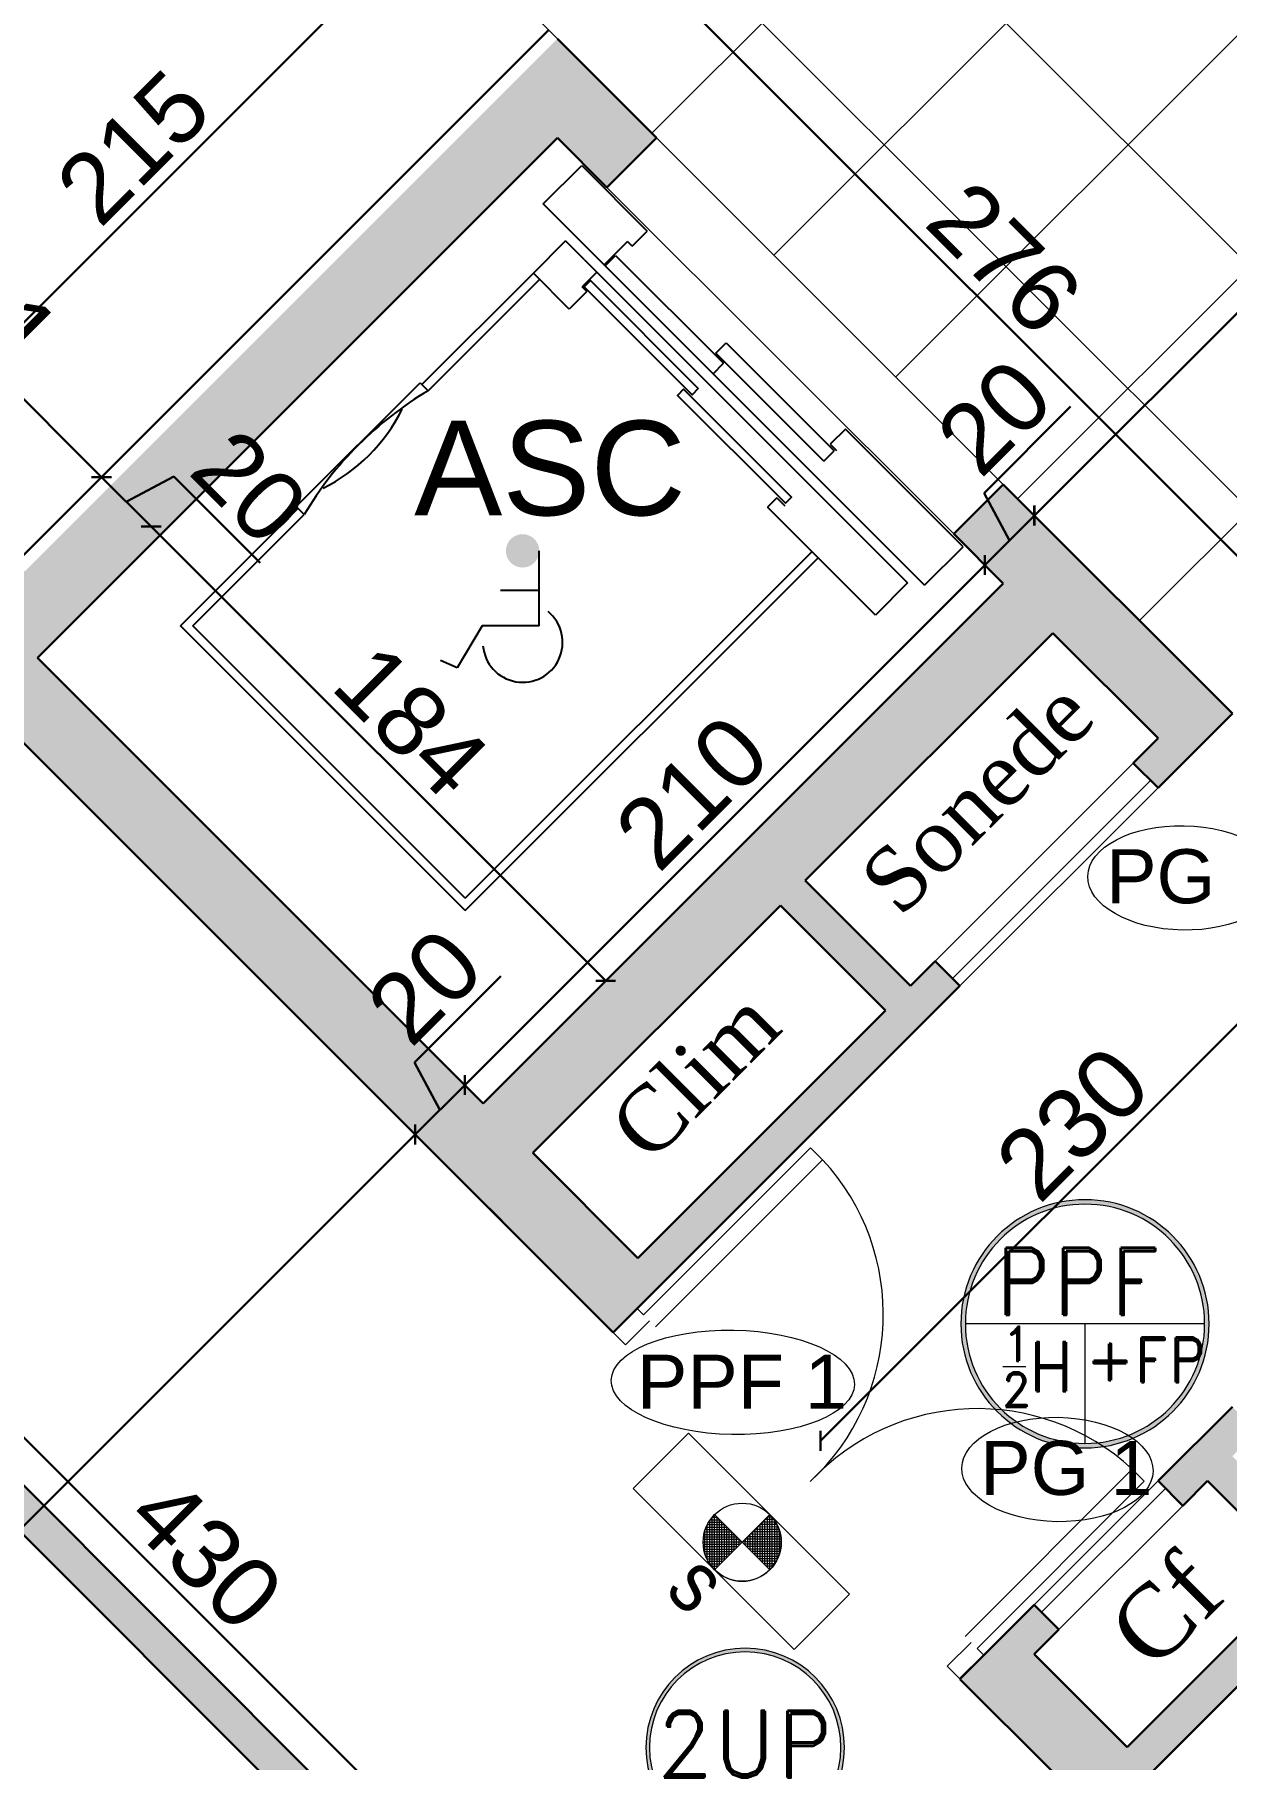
# Model space of a CAD drawing. Header units: millimetres. Extents: x 2804 to 3317, y 6834 to 7064.
# Drawn here: x 2894.706 to 2898.109, y 6931.982 to 6936.909 of the extents above; entities that cross this region are included whole.
import ezdxf

# ---------------------------------------------------------------- set-up
doc = ezdxf.new("R2010")
doc.units = ezdxf.units.MM
doc.header["$PDMODE"] = 1
for name, color, linetype in [('ASCENSEUR', 7, 'Continuous'), ('zin hatch mur', 8, 'Continuous'), ('zin texte', 33, 'Continuous')]:
    doc.layers.add(name, color=color, linetype=linetype)
for name, color, linetype, lineweight in [('cotation', 3, 'Continuous', 30), ('Hachures', 8, 'Continuous', 20), ('menuise', 50, 'Continuous', 18), ('SECURITE', 2, 'Continuous', 0), ('zin fin', 6, 'Continuous', 9), ('zin menuiserie', 150, 'Continuous', 5), ('Zin mur', 30, 'Continuous', 30)]:
    doc.layers.add(name, color=color, linetype=linetype, lineweight=lineweight)
doc.styles.add('ARIAL', font='arial.ttf')
doc.styles.add('PA3', font='arial.ttf', dxfattribs={"height": 3})
doc.styles.add('PsikTxtStyle', font='arial.ttf')
doc.styles.add('ROMAND', font='ROMAND.shx')
doc.styles.get("Standard").update_dxf_attribs({"font": 'arial.ttf'})
doc.dimstyles.new('cotation 100', dxfattribs={"dimtxt": 0.2, "dimasz": 0.04, "dimexe": 0, "dimexo": 0, "dimgap": 0.03, "dimtad": 1, "dimdec": 0, "dimlfac": 100, "dimdsep": 46, "dimtxsty": 'ARIAL', "dimblk": 'OBLIQUE', "dimcen": 0.09, "dimse1": 1, "dimse2": 1, "dimclrd": 256, "dimclre": 256, "dimclrt": 256, "dimadec": 3, "dimazin": 2, "dimtfac": 1, "dimtdec": 0, "dimtofl": 0, "dimtmove": 1, "dimatfit": 3, "dimfxl": 0, "dimtolj": 1, "dimtzin": 0, "dimlwd": -1, "dimlwe": -1, "dimarcsym": 0})

# ---------------------------------------------------------------- blocks, each defined once
blk = doc.blocks.new('P140')
for p, q in [((-1375.9, 96.6), (-1375.9, 772.4)), ((-1375.9, 772.4), (-1327.6, 772.4)), ((-1327.6, 96.6), (-1327.6, 772.4)), ((-75.9, 96.6), (-75.9, 772.4)), ((-75.9, 772.4), (-27.6, 772.4)), ((-27.6, 96.6), (-27.6, 772.4)), ((-1375.9, 96.6), (-1401.7, 96.6)), ((-1401.7, 96.6), (-1401.7, 0)), ((-1351.7, 0), (-1351.7, 96.6)), ((-1351.7, 96.6), (-1351.7, 0)), ((-51.7, 96.6), (-51.7, 0)), ((-27.6, 96.6), (-1.7, 96.6)), ((-1.7, 96.6), (-1.7, 0)), ((-1351.7, 0), (-1401.7, 0)), ((-1400, 0), (-1351.7, 0)), ((-51.7, 0), (-1.7, 0))]:
    blk.add_line(p, q)
for centre, start, end in [((-1352.6, 121.6), 357.8003, 87.8003), ((-50.9, 121.6), 92.1997, 182.1997)]:
    blk.add_arc(centre, 651.3, start, end)
blk = doc.blocks.new('_Oblique')
at = {"color": 0, "linetype": 'ByBlock', "lineweight": -2}
blk.add_line((-0.5, -0.5), (0.5, 0.5), dxfattribs=at)
blk = doc.blocks.new('*D283')
at = {"layer": 'cotation', "transparency": 16777216}
blk.add_line((2895.7925, 6933.7674), (2892.3653, 6930.3402), dxfattribs=at)
at = {"layer": 'Defpoints', "color": 0, "transparency": 16777216}
for p in [(2895.8782, 6933.6817), (2892.3653, 6930.3402), (2892.6653, 6930.0401)]:
    blk.add_point(p, dxfattribs=at)
at = {"layer": 'cotation', "transparency": 16777216, "xscale": 0.04, "yscale": 0.04, "zscale": 0.04}
for p, rotation in [((2895.7925, 6933.7674), 45.0000000036825), ((2892.3653, 6930.3402), 225.0000000036825)]:
    blk.add_blockref('_Oblique', p, dxfattribs=dict(at, rotation=rotation))
at = {"layer": 'cotation', "transparency": 16777216, "insert": (2893.9854, 6932.1472), "char_height": 0.2, "attachment_point": 5, "rotation": 45, "style": 'ARIAL'}
blk.add_mtext('\\A1;485', dxfattribs=at)
blk = doc.blocks.new('*D258')
at = {"layer": 'cotation', "transparency": 16777216}
blk.add_line((2896.8799, 6939.3458), (2901.971, 6934.2547), dxfattribs=at)
at = {"layer": 'Defpoints', "color": 0, "transparency": 16777216}
for p in [(2896.4638, 6938.9297), (2901.971, 6934.2547), (2901.4842, 6933.7679)]:
    blk.add_point(p, dxfattribs=at)
at = {"layer": 'cotation', "transparency": 16777216, "xscale": 0.04, "yscale": 0.04, "zscale": 0.04}
for p, rotation in [((2896.8799, 6939.3458), 134.9999999997375), ((2901.971, 6934.2547), 314.9999999997375)]:
    blk.add_blockref('_Oblique', p, dxfattribs=dict(at, rotation=rotation))
at = {"layer": 'cotation', "transparency": 16777216, "insert": (2899.5189, 6936.8937), "char_height": 0.2, "attachment_point": 5, "rotation": 315, "style": 'ARIAL'}
blk.add_mtext('\\A1;720', dxfattribs=at)
blk = doc.blocks.new('*D269')
at = {"layer": 'cotation', "transparency": 16777216}
blk.add_line((2896.95, 6932.8927), (2898.5764, 6934.519), dxfattribs=at)
at = {"layer": 'Defpoints', "color": 0, "transparency": 16777216}
for p in [(2898.5764, 6934.519), (2899.1154, 6933.98), (2897.4891, 6932.3536)]:
    blk.add_point(p, dxfattribs=at)
at = {"layer": 'cotation', "transparency": 16777216, "xscale": 0.04, "yscale": 0.04, "zscale": 0.04}
for p, rotation in [((2898.5764, 6934.519), 44.99999999997698), ((2896.95, 6932.8927), 224.999999999977)]:
    blk.add_blockref('_Oblique', p, dxfattribs=dict(at, rotation=rotation))
at = {"layer": 'cotation', "transparency": 16777216, "insert": (2897.6697, 6933.7993), "char_height": 0.2, "attachment_point": 5, "rotation": 45, "style": 'ARIAL'}
blk.add_mtext('\\A1;230', dxfattribs=at)
blk = doc.blocks.new('*D273')
at = {"layer": 'cotation', "transparency": 16777216}
blk.add_line((2896.6214, 6930.9556), (2893.5808, 6933.9962), dxfattribs=at)
at = {"layer": 'Defpoints', "color": 0, "transparency": 16777216}
for p in [(2894.5723, 6934.9876), (2893.5808, 6933.9962), (2897.6128, 6931.9471)]:
    blk.add_point(p, dxfattribs=at)
at = {"layer": 'cotation', "transparency": 16777216, "xscale": 0.04, "yscale": 0.04, "zscale": 0.04}
for p, rotation in [((2893.5808, 6933.9962), 134.9999999999229), ((2896.6214, 6930.9556), 314.9999999999229)]:
    blk.add_blockref('_Oblique', p, dxfattribs=dict(at, rotation=rotation))
at = {"layer": 'cotation', "transparency": 16777216, "insert": (2895.1946, 6932.5693), "char_height": 0.2, "attachment_point": 5, "rotation": 315, "style": 'ARIAL'}
blk.add_mtext('\\A1;430', dxfattribs=at)
blk = doc.blocks.new('*D281')
at = {"layer": 'cotation', "transparency": 16777216}
blk.add_line((2899.6148, 6937.5898), (2897.5602, 6935.5352), dxfattribs=at)
at = {"layer": 'Defpoints', "color": 0, "transparency": 16777216}
for p in [(2899.2785, 6937.9261), (2897.5602, 6935.5352), (2897.7542, 6935.3412)]:
    blk.add_point(p, dxfattribs=at)
at = {"layer": 'cotation', "transparency": 16777216, "xscale": 0.04, "yscale": 0.04, "zscale": 0.04}
for p, rotation in [((2899.6148, 6937.5898), 45.0000000036825), ((2897.5602, 6935.5352), 225.0000000036825)]:
    blk.add_blockref('_Oblique', p, dxfattribs=dict(at, rotation=rotation))
at = {"layer": 'cotation', "transparency": 16777216, "insert": (2898.4941, 6936.6559), "char_height": 0.2, "attachment_point": 5, "rotation": 45, "style": 'ARIAL'}
blk.add_mtext('\\A1;291', dxfattribs=at)
blk = doc.blocks.new('*D284')
at = {"layer": 'cotation', "transparency": 16777216}
blk.add_line((2895.0386, 6935.5041), (2896.3364, 6934.2062), dxfattribs=at)
at = {"layer": 'Defpoints', "color": 0, "transparency": 16777216}
for p in [(2894.6886, 6935.1541), (2896.3364, 6934.2062), (2895.9865, 6933.8562)]:
    blk.add_point(p, dxfattribs=at)
at = {"layer": 'cotation', "transparency": 16777216, "xscale": 0.04, "yscale": 0.04, "zscale": 0.04}
for p, rotation in [((2895.0386, 6935.5041), 135.0000000000502), ((2896.3364, 6934.2062), 315.0000000000501)]:
    blk.add_blockref('_Oblique', p, dxfattribs=dict(at, rotation=rotation))
at = {"layer": 'cotation', "transparency": 16777216, "insert": (2895.7809, 6934.9485), "char_height": 0.2, "attachment_point": 5, "rotation": 315, "style": 'ARIAL'}
blk.add_mtext('\\A1;184', dxfattribs=at)
blk = doc.blocks.new('*D282')
at = {"layer": 'cotation', "transparency": 16777216}
blk.add_line((2897.4188, 6935.3938), (2895.9339, 6933.9088), dxfattribs=at)
at = {"layer": 'Defpoints', "color": 0, "transparency": 16777216}
for p in [(2897.4714, 6935.3412), (2895.9339, 6933.9088), (2895.9865, 6933.8562)]:
    blk.add_point(p, dxfattribs=at)
at = {"layer": 'cotation', "transparency": 16777216, "xscale": 0.04, "yscale": 0.04, "zscale": 0.04}
for p, rotation in [((2897.4188, 6935.3938), 45.0000000036825), ((2895.9339, 6933.9088), 225.0000000036825)]:
    blk.add_blockref('_Oblique', p, dxfattribs=dict(at, rotation=rotation))
at = {"layer": 'cotation', "transparency": 16777216, "insert": (2896.5829, 6934.7447), "char_height": 0.2, "attachment_point": 5, "rotation": 45, "style": 'ARIAL'}
blk.add_mtext('\\A1;210', dxfattribs=at)
blk = doc.blocks.new('*D296')
at = {"layer": 'cotation', "transparency": 16777216}
blk.add_line((2894.897, 6935.645), (2894.0385, 6936.5041), dxfattribs=at)
at = {"layer": 'Defpoints', "color": 0, "transparency": 16777216}
for p in [(2894.0385, 6936.5041), (2893.547, 6936.0129), (2894.4054, 6935.1538)]:
    blk.add_point(p, dxfattribs=at)
at = {"layer": 'cotation', "transparency": 16777216, "xscale": 0.04, "yscale": 0.04, "zscale": 0.04}
for p, rotation in [((2894.0385, 6936.5041), 134.9784019828165), ((2894.897, 6935.645), 314.9784019828166)]:
    blk.add_blockref('_Oblique', p, dxfattribs=dict(at, rotation=rotation))
at = {"layer": 'cotation', "transparency": 16777216, "insert": (2894.56, 6936.1667), "char_height": 0.2, "attachment_point": 5, "rotation": 314.9784, "style": 'ARIAL'}
blk.add_mtext('\\A1;121', dxfattribs=at)
blk = doc.blocks.new('*X298')
at = {"color": 0, "linetype": 'Continuous'}
for p, q in [((2123.93, 1390.31), (2124, 1390.38)), ((2133.9, 1380.42), (2123.94, 1390.38)), ((2123.98, 1389.47), (2124.89, 1390.38)), ((2132.98, 1380.46), (2123.98, 1389.46)), ((2124.08, 1388.69), (2125.77, 1390.38)), ((2131.95, 1380.61), (2124.13, 1388.42)), ((2124.23, 1387.96), (2126.66, 1390.38)), ((2124.43, 1387.27), (2127.54, 1390.38)), ((2124.67, 1386.63), (2128.43, 1390.38)), ((2133.9, 1381.3), (2124.82, 1390.38)), ((2124.94, 1386.01), (2129.31, 1390.38)), ((2125.25, 1385.44), (2130.19, 1390.38)), ((2125.58, 1384.89), (2131.08, 1390.38)), ((2133.9, 1382.19), (2125.71, 1390.38)), ((2125.95, 1384.37), (2131.96, 1390.38)), ((2126.34, 1383.88), (2132.85, 1390.38)), ((2133.9, 1383.07), (2126.59, 1390.38)), ((2126.77, 1383.42), (2133.73, 1390.39)), ((2127.22, 1382.99), (2133.9, 1389.67)), ((2133.9, 1383.95), (2127.47, 1390.38)), ((2127.7, 1382.58), (2133.9, 1388.79)), ((2128.2, 1382.2), (2133.9, 1387.9)), ((2133.9, 1384.84), (2128.36, 1390.38)), ((2133.9, 1385.72), (2129.24, 1390.38)), ((2133.9, 1386.61), (2130.12, 1390.38)), ((2133.9, 1387.49), (2131.01, 1390.38)), ((2133.9, 1388.37), (2131.89, 1390.38)), ((2133.9, 1389.26), (2132.77, 1390.38)), ((2133.9, 1390.14), (2133.66, 1390.39)), ((2130.74, 1380.93), (2124.45, 1387.22)), ((2129.19, 1381.6), (2125.12, 1385.66)), ((2128.74, 1381.86), (2133.9, 1387.02)), ((2129.3, 1381.54), (2133.9, 1386.14)), ((2129.9, 1381.25), (2133.9, 1385.25)), ((2130.53, 1381), (2133.9, 1384.37)), ((2131.2, 1380.79), (2133.9, 1383.48)), ((2131.91, 1380.61), (2133.9, 1382.6)), ((2132.67, 1380.49), (2133.9, 1381.72)), ((2133.49, 1380.42), (2133.9, 1380.83))]:
    blk.add_line(p, q, dxfattribs=at)
blk = doc.blocks.new('ss rdc')
at = {"layer": 'SECURITE', "true_color": 0x939598}
h = blk.add_hatch(color=252, dxfattribs=at)
edge = h.paths.add_edge_path()
edge.add_arc((2655.2613, 6729.2409), 0.3544, -180, 0, ccw=False)
edge.add_arc((2655.2613, 6729.2409), 0.3544, 0, 180, ccw=False)
edge = h.paths.add_edge_path(flags=16)
edge.add_arc((2655.2613, 6729.2409), 0.3416, -180, 0, ccw=False)
edge.add_arc((2655.2613, 6729.2409), 0.3416, 0, 180, ccw=False)
h = blk.add_hatch(color=252, dxfattribs=at)
edge = h.paths.add_edge_path()
edge.add_arc((2654.2912, 6728.0306), 0.2835, -180, 0, ccw=False)
edge.add_arc((2654.2912, 6728.0306), 0.2835, 0, 180, ccw=False)
edge = h.paths.add_edge_path(flags=16)
edge.add_arc((2654.2912, 6728.0306), 0.2733, -180, 0, ccw=False)
edge.add_arc((2654.2912, 6728.0306), 0.2733, 0, 180, ccw=False)
at = {"layer": 'SECURITE', "color": 252, "true_color": 0x939598}
for p, q in [((2655.603, 6729.2409, 0), (2654.9197, 6729.2409, 0)), ((2655.2613, 6729.2409, 0), (2655.2613, 6728.8993, 0)), ((2655.027, 6729.1185, 0), (2655.0921, 6729.1185, 0)), ((2653.9713, 6728.7704, 1.3959), (2654.1295, 6728.9286, 1.3959)), ((2653.9713, 6728.7704, 1.3959), (2654.1295, 6728.9286, 1.3959)), ((2654.1295, 6728.9286, 1.3959), (2654.5894, 6728.4687, 1.3959)), ((2654.1295, 6728.9286, 1.3959), (2654.5894, 6728.4687, 1.3959)), ((2654.4311, 6728.3105, 1.3959), (2653.9713, 6728.7704, 1.3959)), ((2654.4311, 6728.3105, 1.3959), (2653.9713, 6728.7704, 1.3959)), ((2654.2038, 6728.696, 1.3959), (2654.36, 6728.54, 1.3959)), ((2654.3615, 6728.696, 1.3959), (2654.2038, 6728.5383, 1.3959)), ((2654.3615, 6728.696, 1.3959), (2654.2038, 6728.5383, 1.3959)), ((2654.3615, 6728.696, 1.3959), (2654.2038, 6728.5383, 1.3959)), ((2654.3615, 6728.696, 1.3959), (2654.2038, 6728.5383, 1.3959)), ((2654.2038, 6728.696, 1.3959), (2654.36, 6728.54, 1.3959)), ((2654.3615, 6728.696, 1.3959), (2654.2038, 6728.5383, 1.3959)), ((2654.3615, 6728.696, 1.3959), (2654.2038, 6728.5383, 1.3959)), ((2654.3615, 6728.696, 1.3959), (2654.2038, 6728.5383, 1.3959)), ((2654.3615, 6728.696, 1.3959), (2654.2038, 6728.5383, 1.3959)), ((2654.5894, 6728.4687, 1.3959), (2654.4311, 6728.3105, 1.3959)), ((2654.5894, 6728.4687, 1.3959), (2654.4311, 6728.3105, 1.3959))]:
    blk.add_line(p, q, dxfattribs=at)
blk.add_circle((2654.2827, 6728.6172, 1.3959), 0.1115, dxfattribs=at)
blk.add_circle((2654.2827, 6728.6172, 1.3959), 0.1115, dxfattribs=at)
for centre, radius, start, end in [((2655.2613, 6729.2409, 0), 0.3544, 0, 180), ((2655.2613, 6729.2409, 0), 0.3416, 0, 180), ((2655.2613, 6729.2409, 0), 0.3544, 180, 0), ((2655.2613, 6729.2409, 0), 0.3416, 180, 0), ((2654.2827, 6728.6172, 1.3959), 0.1115, 315, 45), ((2654.2827, 6728.6172, 1.3959), 0.1115, 315, 45), ((2654.2827, 6728.6172, 1.3959), 0.1115, 315, 45), ((2654.2827, 6728.6172, 1.3959), 0.1115, 315, 45), ((2654.2827, 6728.6172, 1.3959), 0.1115, 315, 45), ((2654.2827, 6728.6172, 1.3959), 0.1115, 315, 45), ((2654.2827, 6728.6172, 1.3959), 0.1115, 225, 315), ((2654.2827, 6728.6172, 1.3959), 0.1115, 225, 315), ((2654.2827, 6728.6172, 1.3959), 0.1115, 225, 315), ((2654.2827, 6728.6172, 1.3959), 0.1115, 225, 315), ((2654.2827, 6728.6172, 1.3959), 0.1115, 225, 315), ((2654.2827, 6728.6172, 1.3959), 0.1115, 225, 315), ((2654.2912, 6728.0306, 0), 0.2835, 0, 180), ((2654.2912, 6728.0306, 0), 0.2733, 0, 180), ((2654.2912, 6728.0306, 0), 0.2835, 180, 0), ((2654.2912, 6728.0306, 0), 0.2733, 180, 0)]:
    blk.add_arc(centre, radius, start, end, dxfattribs=at)
at = {"layer": 'SECURITE', "color": 252, "true_color": 0x939598, "extrusion": (0, 0, -1)}
for p, xscale, yscale, zscale, rotation in [((-2626.4051, 6734.4985, -1.3959), -0.01118662049062554, 0.01118662042579673, 0.01118662047361531, 45.00000000000009), ((-2626.4051, 6734.4985, -1.3959), -0.01118662049062554, 0.01118662042579673, 0.01118662047361531, 45.00000000000009), ((-2682.1563, 6734.5173, -1.3959), 0.01118662045994821, 0.01118662045994821, 0.01118662045994821, 314.9614910721124), ((-2682.1563, 6734.5173, -1.3959), 0.01118662045994821, 0.01118662045994821, 0.01118662045994821, 314.9614910721124)]:
    blk.add_blockref('*X298', p, dxfattribs=dict(at, xscale=xscale, yscale=yscale, zscale=zscale, rotation=rotation))
at = {"layer": 'SECURITE', "color": 252, "true_color": 0x939598, "xscale": 0.01118662049062554, "yscale": 0.01118662049062554, "zscale": 0.01118662049062554, "rotation": 314.9999999999999}
blk.add_blockref('*X298', (2626.4051, 6734.4985, 1.3959), dxfattribs=at)
blk.add_blockref('*X298', (2626.4051, 6734.4985, 1.3959), dxfattribs=at)
at = {"layer": 'SECURITE', "color": 252, "true_color": 0x939598, "style": 'ROMAND'}
for s, height, p in [('PPF', 0.19125, (2655.0026, 6729.2665, 0)), ('1', 0.0982, (2655.0265, 6729.1349, 0)), ('H', 0.1403, (2655.0986, 6729.0484, 0)), ('+FP', 0.1275, (2655.2643, 6729.074, 0)), ('2', 0.0982, (2655.023, 6729.0036, 0)), ('2UP', 0.19125, (2654.0354, 6727.9447, 0))]:
    blk.add_text(s, height=height, dxfattribs=at).set_placement(p)
at = {"layer": 'SECURITE', "color": 252, "true_color": 0x939598, "style": 'PA3', "text_generation_flag": 6, "width": 0.85}
blk.add_text('s', height=0.176, rotation=135, dxfattribs=at).set_placement((2654.0587, 6728.4759, 1.3959))
blk = doc.blocks.new('*D576')
at = {"layer": 'cotation', "transparency": 16777216}
blk.add_line((2900.7057, 6932.1068), (2897.7821, 6929.1832), dxfattribs=at)
at = {"layer": 'Defpoints', "color": 0, "transparency": 16777216}
for p in [(2900.4059, 6932.4067), (2896.457, 6930.5084), (2897.7821, 6929.1832)]:
    blk.add_point(p, dxfattribs=at)
at = {"layer": 'cotation', "transparency": 16777216, "xscale": 0.04, "yscale": 0.04, "zscale": 0.04}
for p, rotation in [((2900.7057, 6932.1068), 45.00000000041111), ((2897.7821, 6929.1832), 225.0000000004111)]:
    blk.add_blockref('_Oblique', p, dxfattribs=dict(at, rotation=rotation))
at = {"layer": 'cotation', "transparency": 16777216, "insert": (2899.1505, 6930.7385), "char_height": 0.2, "attachment_point": 5, "rotation": 45, "style": 'ARIAL'}
blk.add_mtext('\\A1;413', dxfattribs=at)
blk = doc.blocks.new('*D578')
at = {"layer": 'cotation', "transparency": 16777216}
blk.add_line((2895.8781, 6939.0911), (2892.1048, 6935.3178), dxfattribs=at)
at = {"layer": 'Defpoints', "color": 0, "transparency": 16777216}
for p in [(2896.1102, 6938.859), (2892.1048, 6935.3178), (2892.3369, 6935.0857)]:
    blk.add_point(p, dxfattribs=at)
at = {"layer": 'cotation', "transparency": 16777216, "xscale": 0.04, "yscale": 0.04, "zscale": 0.04}
for p, rotation in [((2895.8781, 6939.0911), 44.9999999999056), ((2892.1048, 6935.3178), 224.9999999999056)]:
    blk.add_blockref('_Oblique', p, dxfattribs=dict(at, rotation=rotation))
at = {"layer": 'cotation', "transparency": 16777216, "insert": (2893.898, 6937.2979), "char_height": 0.2, "attachment_point": 5, "rotation": 45, "style": 'ARIAL'}
blk.add_mtext('\\A1;534', dxfattribs=at)
blk = doc.blocks.new('*D680')
at = {"layer": 'cotation', "transparency": 16777216}
blk.add_line((2898.3574, 6935.2019), (2896.4055, 6937.1538), dxfattribs=at)
at = {"layer": 'Defpoints', "color": 0, "transparency": 16777216}
for p in [(2896.4055, 6937.1538), (2896.1732, 6936.9216), (2898.1255, 6934.9699)]:
    blk.add_point(p, dxfattribs=at)
at = {"layer": 'cotation', "transparency": 16777216, "xscale": 0.04, "yscale": 0.04, "zscale": 0.04}
for p, rotation in [((2896.4055, 6937.1538), 135.0000000001615), ((2898.3574, 6935.2019), 315.0000000001615)]:
    blk.add_blockref('_Oblique', p, dxfattribs=dict(at, rotation=rotation))
at = {"layer": 'cotation', "transparency": 16777216, "insert": (2897.4749, 6936.2713), "char_height": 0.2, "attachment_point": 5, "rotation": 315, "style": 'ARIAL'}
blk.add_mtext('\\A1;276', dxfattribs=at)
blk = doc.blocks.new('*D878')
at = {"layer": 'cotation', "transparency": 16777216}
blk.add_line((2894.321, 6935.7332), (2895.8416, 6937.2538), dxfattribs=at)
at = {"layer": 'Defpoints', "color": 0, "transparency": 16777216}
for p in [(2895.8416, 6937.2538), (2896.1735, 6936.9219), (2894.6529, 6935.4013)]:
    blk.add_point(p, dxfattribs=at)
at = {"layer": 'cotation', "transparency": 16777216, "xscale": 0.04, "yscale": 0.04, "zscale": 0.04}
for p, rotation in [((2895.8416, 6937.2538), 45.00000000042837), ((2894.321, 6935.7332), 225.0000000004284)]:
    blk.add_blockref('_Oblique', p, dxfattribs=dict(at, rotation=rotation))
at = {"layer": 'cotation', "transparency": 16777216, "insert": (2894.9879, 6936.5869), "char_height": 0.2, "attachment_point": 5, "rotation": 45, "style": 'ARIAL'}
blk.add_mtext('\\A1;215', dxfattribs=at)
blk = doc.blocks.new('*D879')
at = {"layer": 'cotation', "transparency": 16777216}
for p, q in [((2894.897, 6935.645), (2895.0382, 6935.5036)), ((2894.9676, 6935.5743), (2895.1029, 6935.6471)), ((2895.1029, 6935.6471), (2895.3497, 6935.4))]:
    blk.add_line(p, q, dxfattribs=at)
at = {"layer": 'Defpoints', "color": 0, "transparency": 16777216}
for p in [(2895.0382, 6935.5036), (2894.9176, 6935.3831), (2894.4054, 6935.1538)]:
    blk.add_point(p, dxfattribs=at)
at = {"layer": 'cotation', "transparency": 16777216, "xscale": 0.04, "yscale": 0.04, "zscale": 0.04}
for p, rotation in [((2894.897, 6935.645), 134.9784019828166), ((2895.0382, 6935.5036), 314.9784019828166)]:
    blk.add_blockref('_Oblique', p, dxfattribs=dict(at, rotation=rotation))
at = {"layer": 'cotation', "transparency": 16777216, "insert": (2895.3198, 6935.6169), "char_height": 0.2, "attachment_point": 5, "rotation": 314.9784, "style": 'ARIAL'}
blk.add_mtext('\\A1;20', dxfattribs=at)
blk = doc.blocks.new('*D880')
at = {"layer": 'cotation', "transparency": 16777216}
for p, q in [((2895.7902, 6933.9732), (2896.0371, 6934.2201)), ((2895.863, 6933.838), (2895.7902, 6933.9732)), ((2895.9339, 6933.9088), (2895.7921, 6933.7671))]:
    blk.add_line(p, q, dxfattribs=at)
at = {"layer": 'Defpoints', "color": 0, "transparency": 16777216}
for p in [(2895.9865, 6933.8562), (2895.7921, 6933.7671), (2895.9858, 6933.5734)]:
    blk.add_point(p, dxfattribs=at)
at = {"layer": 'cotation', "transparency": 16777216, "xscale": 0.04, "yscale": 0.04, "zscale": 0.04}
for p, rotation in [((2895.9339, 6933.9088), 45.0000000036825), ((2895.7921, 6933.7671), 225.0000000036825)]:
    blk.add_blockref('_Oblique', p, dxfattribs=dict(at, rotation=rotation))
at = {"layer": 'cotation', "transparency": 16777216, "insert": (2895.8202, 6934.1901), "char_height": 0.2, "attachment_point": 5, "rotation": 45, "style": 'ARIAL'}
blk.add_mtext('\\A1;20', dxfattribs=at)
blk = doc.blocks.new('*D881')
at = {"layer": 'cotation', "transparency": 16777216}
for p, q in [((2897.4165, 6935.5995), (2897.6635, 6935.8465)), ((2897.4894, 6935.4643), (2897.4165, 6935.5995)), ((2897.4188, 6935.3938), (2897.5599, 6935.5349))]:
    blk.add_line(p, q, dxfattribs=at)
at = {"layer": 'Defpoints', "color": 0, "transparency": 16777216}
for p in [(2897.5599, 6935.5349), (2897.6122, 6935.4826), (2897.4714, 6935.3412)]:
    blk.add_point(p, dxfattribs=at)
at = {"layer": 'cotation', "transparency": 16777216, "xscale": 0.04, "yscale": 0.04, "zscale": 0.04}
for p, rotation in [((2897.5599, 6935.5349), 45.00000000368244), ((2897.4188, 6935.3938), 225.0000000036825)]:
    blk.add_blockref('_Oblique', p, dxfattribs=dict(at, rotation=rotation))
at = {"layer": 'cotation', "transparency": 16777216, "insert": (2897.4466, 6935.8164), "char_height": 0.2, "attachment_point": 5, "rotation": 45, "style": 'ARIAL'}
blk.add_mtext('\\A1;20', dxfattribs=at)
blk = doc.blocks.new('PG1')
at = {"layer": 'menuise'}
blk.add_ellipse((2858.1801, 6856.9012), major_axis=(-0.2729, 0.0047), ratio=0.546469, start_param=-1.570796, end_param=4.712389, dxfattribs=at)
at = {"layer": 'menuise', "insert": (2857.9598, 6856.9829), "char_height": 0.1544, "width": 2.341262, "attachment_point": 1, "style": 'PsikTxtStyle'}
blk.add_mtext('PG 1', dxfattribs=at)
blk = doc.blocks.new('PG2')
at = {"layer": 'menuise'}
blk.add_ellipse((2857.9861, 6858.0059), major_axis=(-0.2729, 0.0047), ratio=0.546469, start_param=-1.570796, end_param=4.712389, dxfattribs=at)
at = {"layer": 'menuise', "insert": (2857.7658, 6858.0877), "char_height": 0.1544, "width": 2.341262, "attachment_point": 1, "style": 'PsikTxtStyle'}
blk.add_mtext('PG 2', dxfattribs=at)
blk = doc.blocks.new('AAAQ')
at = {"layer": 'menuise'}
blk.add_ellipse((2856.5252, 7004.3641), major_axis=(-0.3471, 0.006), ratio=0.429694, start_param=-1.570796, end_param=4.712389, dxfattribs=at)
at = {"layer": 'menuise', "insert": (2856.2514, 7004.443), "char_height": 0.1544, "width": 2.341262, "attachment_point": 1, "style": 'PsikTxtStyle'}
blk.add_mtext('PPF 1', dxfattribs=at)

msp = doc.modelspace()

# ---------------------------------------------------------------- hatches: boundary and pattern name
at = {"layer": 'ASCENSEUR'}
msp.add_hatch(color=1, dxfattribs=at).paths.add_polyline_path([(2896.0514, 6935.4346, -1), (2896.1467, 6935.4343, -1)])
at = {"layer": 'Hachures'}
h = msp.add_hatch(dxfattribs=at)
h.set_pattern_fill('ANSI37', color=256, scale=0.155)
h.set_pattern_definition([(45, (2899.9149, 6937.2897), (-0.347985, 0.347985), []), (135, (2899.9149, 6937.2897), (-0.347985, -0.347985), [])])
h.paths.add_polyline_path([(2902.4605, 6934.7441), (2897.3693, 6939.8353), (2895.3147, 6937.7807), (2900.4059, 6932.6895)])
at = {"layer": 'zin hatch mur'}
h = msp.add_hatch(color=256, dxfattribs=at)
h.dxf.hatch_style = 1
h.paths.add_polyline_path([(2899.5574, 6933.2552), (2900.4059, 6932.4067), (2900.6509, 6932.6517), (2900.5095, 6932.7931), (2900.4059, 6932.6895), (2899.6988, 6933.3966)])
h.paths.add_polyline_path([(2897.5598, 6932.4244), (2897.3477, 6932.2122), (2897.6128, 6931.9471), (2896.5522, 6930.8864), (2894.6054, 6932.8332), (2893.4137, 6931.6415), (2893.474, 6931.5604), (2894.6054, 6932.6918), (2896.4815, 6930.8157), (2894.924, 6929.2582), (2893.4472, 6929.2582), (2891.8834, 6930.822), (2891.8834, 6932.2988), (2894.5723, 6934.9876), (2894.4308, 6935.129), (2894.678, 6935.3762), (2894.5012, 6935.553), (2894.2537, 6935.3055), (2894.3245, 6935.2348), (2891.5334, 6932.4438), (2891.5334, 6930.6276), (2893.2528, 6928.9082), (2895.069, 6928.9082), (2896.313, 6930.1523), (2896.3837, 6930.0816), (2896.6312, 6930.3291), (2896.4545, 6930.5058), (2899.3806, 6933.432), (2899.5574, 6933.2552), (2899.6988, 6933.3966), (2899.522, 6933.5734), (2899.1154, 6933.98), (2898.9033, 6933.7679), (2898.974, 6933.6971), (2899.0447, 6933.7679), (2899.3099, 6933.5027), (2898.3906, 6932.5835), (2898.1255, 6932.8486), (2898.1962, 6932.9193), (2898.1255, 6932.99), (2897.9133, 6932.7779), (2897.9841, 6932.7072), (2898.0548, 6932.7779), (2898.3199, 6932.5127), (2897.825, 6932.0178), (2897.5598, 6932.2829), (2897.6305, 6932.3536)])
h.paths.add_polyline_path([(2896.4063, 6930.059), (2896.6538, 6930.3065), (2896.6312, 6930.3291), (2896.3837, 6930.0816)], flags=17)
h.paths.add_polyline_path([(2897.5023, 6929.458), (2897.255, 6929.2106), (2897.3609, 6929.1044), (2897.3609, 6928.9359), (2897.7109, 6928.9359), (2897.7109, 6929.2494)], flags=17)
h = msp.add_hatch(color=256, dxfattribs=at)
h.dxf.hatch_style = 1
h.paths.add_polyline_path([(2897.7542, 6935.3412), (2897.6128, 6935.1997), (2897.9133, 6934.8992), (2897.8426, 6934.8285), (2897.9133, 6934.7578), (2898.1255, 6934.9699)])
h.paths.add_polyline_path([(2897.3477, 6934.1921), (2897.2769, 6934.2628), (2897.2062, 6934.1921), (2896.9057, 6934.4926), (2896.835, 6934.4219), (2897.1355, 6934.1214), (2897.0648, 6934.0507), (2897.1355, 6933.98)])
h.paths.add_polyline_path([(2896.3577, 6933.2022), (2897.1355, 6933.98), (2897.0648, 6934.0507), (2896.4284, 6933.4143), (2896.1279, 6933.7148), (2895.9865, 6933.5734)])
at = {"layer": 'Zin mur'}
h = msp.add_hatch(color=8, dxfattribs=at)
h.dxf.hatch_style = 1
h.paths.add_polyline_path([(2895.9865, 6933.5734), (2897.7542, 6935.3412), (2897.4714, 6935.624), (2897.33, 6935.4826), (2897.4714, 6935.3412), (2895.9865, 6933.8562), (2894.7137, 6935.129), (2896.1986, 6936.614), (2896.34, 6936.4725), (2896.4815, 6936.614), (2896.1986, 6936.8968), (2894.4308, 6935.129)])
h = msp.add_hatch(color=8, dxfattribs=at)
h.dxf.hatch_style = 1
h.paths.add_polyline_path([(2895.9865, 6933.5734), (2897.7542, 6935.3412), (2897.4714, 6935.624), (2897.33, 6935.4826), (2897.4714, 6935.3412), (2895.9865, 6933.8562), (2894.7137, 6935.129), (2896.1986, 6936.614), (2896.34, 6936.4725), (2896.4815, 6936.614), (2896.1986, 6936.8968), (2894.4308, 6935.129)])

# ---------------------------------------------------------------- linework, layer by layer
at = {"layer": 'ASCENSEUR', "color": 6, "ltscale": 70}
for p, q in [((2896.1582, 6936.4256), (2896.2678, 6936.5351)), ((2896.2678, 6936.5351), (2896.4551, 6936.3477)), ((2897.2469, 6935.3364), (2896.1582, 6936.4256)), ((2896.412, 6936.3046), (2896.4551, 6936.3477)), ((2896.1299, 6936.2276), (2896.2218, 6936.3195)), ((2896.2748, 6936.2664), (2896.2218, 6936.3195)), ((2896.3321, 6936.2516), (2896.3986, 6936.318)), ((2896.412, 6936.3046), (2896.3986, 6936.318)), ((2896.2748, 6936.2664), (2897.1981, 6935.3428)), ((2895.8116, 6935.9094), (2896.1299, 6936.2276)), ((2896.2324, 6936.125), (2896.1299, 6936.2276)), ((2896.3109, 6936.2304), (2896.2691, 6936.1886)), ((2896.2826, 6936.1752), (2896.2324, 6936.125)), ((2896.2826, 6936.1752), (2896.2691, 6936.1886)), ((2897.0207, 6935.7819), (2896.9776, 6935.7388)), ((2897.3565, 6935.446), (2897.0207, 6935.7819)), ((2896.9776, 6935.7388), (2896.9952, 6935.7211)), ((2897.1062, 6935.2509), (2896.7979, 6935.5592)), ((2895.122, 6935.2201), (2895.458, 6935.556)), ((2895.935, 6934.4068), (2896.9429, 6935.4142)), ((2897.2469, 6935.3364), (2897.3565, 6935.446)), ((2897.1981, 6935.3428), (2897.1062, 6935.2509)), ((2895.935, 6934.4068), (2895.122, 6935.2201))]:
    msp.add_line(p, q, dxfattribs=at)
at = {"layer": 'ASCENSEUR', "color": 2, "linetype": 'Continuous', "ltscale": 70}
for p, q in [((2896.3349, 6936.2487), (2896.3646, 6936.2784)), ((2896.3646, 6936.2784), (2896.6729, 6935.9701)), ((2896.6509, 6935.9991), (2896.6806, 6936.0288)), ((2896.6806, 6936.0288), (2896.9889, 6935.7204)), ((2896.6432, 6935.9404), (2896.6729, 6935.9701)), ((2896.9592, 6935.6907), (2896.6509, 6935.9991)), ((2896.9592, 6935.6907), (2896.9889, 6935.7204))]:
    msp.add_line(p, q, dxfattribs=at)
at = {"layer": 'ASCENSEUR'}
for p, q in [((2895.8293, 6935.8918), (2896.1475, 6936.2099)), ((2895.453, 6935.5609), (2895.8066, 6935.9144)), ((2895.453, 6935.5609), (2895.8066, 6935.9144)), ((2895.8066, 6935.9144), (2895.8293, 6935.8918)), ((2895.8066, 6935.9144), (2895.8066, 6935.9144)), ((2895.8066, 6935.9144), (2895.8066, 6935.9144)), ((2895.8066, 6935.9144), (2895.8066, 6935.9144)), ((2895.8066, 6935.9144), (2895.8066, 6935.9144)), ((2895.4756, 6935.5383), (2895.453, 6935.5609)), ((2895.1574, 6935.2201), (2895.4756, 6935.5383)), ((2895.935, 6934.4422), (2896.9252, 6935.4319)), ((2895.935, 6934.4422), (2895.1574, 6935.2201))]:
    msp.add_line(p, q, dxfattribs=at)
at = {"layer": 'ASCENSEUR', "color": 6, "linetype": 'Continuous', "ltscale": 70}
for q in [(2896.7979, 6935.5592), (2896.8478, 6935.5631)]:
    msp.add_line((2896.8248, 6935.5861), q, dxfattribs=at)
at = {"layer": 'ASCENSEUR', "color": 1}
for p, q in [((2896.146, 6935.2202), (2896.1467, 6935.4343)), ((2896.1463, 6935.3209), (2896.0362, 6935.3213)), ((2895.9841, 6935.2202), (2895.9125, 6935.1)), ((2896.146, 6935.2202), (2895.9841, 6935.2202)), ((2895.9125, 6935.1), (2895.8643, 6935.1215))]:
    msp.add_line(p, q, dxfattribs=at)
at = {"layer": 'ASCENSEUR', "color": 2, "linetype": 'Continuous'}
msp.add_lwpolyline([(2896.6007, 6935.898), (2896.583, 6935.8803), (2896.2748, 6936.1886), (2896.2925, 6936.2063)], close=True, dxfattribs=at)
at = {"layer": 'ASCENSEUR', "color": 2, "linetype": 'Continuous', "ltscale": 70}
msp.add_lwpolyline([(2896.8492, 6935.5702), (2896.8669, 6935.5878), (2896.5586, 6935.8962), (2896.541, 6935.8785)], close=True, dxfattribs=at)
at = {"layer": 'ASCENSEUR'}
for centre, radius, start, end in [((2896.3496, 6935.0176), 1.0173, 120.7627, 149.2139), ((2895.3072, 6936.0607), 0.4996, 296.3972, 333.6431)]:
    msp.add_arc(centre, radius, start, end, dxfattribs=at)
at = {"layer": 'ASCENSEUR', "color": 1}
msp.add_arc((2896.0995, 6935.1729), 0.1139, 184.73, 50.5352, dxfattribs=at)
at = {"layer": 'Hachures'}
msp.add_line((2896.1986, 6936.8968), (2895.3147, 6937.7807), dxfattribs=at)
at = {"layer": 'zin fin'}
for p, q in [((2896.4815, 6936.614), (2897.4714, 6935.624)), ((2896.34, 6936.4725), (2897.33, 6935.4826))]:
    msp.add_line(p, q, dxfattribs=at)
at = {"layer": 'zin menuiserie'}
for p, q in [((2897.8426, 6934.8285), (2897.2769, 6934.2628)), ((2897.8921, 6934.779), (2897.3264, 6934.2133)), ((2897.9133, 6934.7578), (2897.3477, 6934.1921)), ((2897.9133, 6932.7779), (2897.5598, 6932.4244)), ((2897.581, 6932.4031), (2897.9346, 6932.7567)), ((2897.6305, 6932.3536), (2897.9841, 6932.7072))]:
    msp.add_line(p, q, dxfattribs=at)
at = {"layer": 'Zin mur', "ltscale": 0.02}
for p, q in [((2894.6529, 6935.4013), (2896.1735, 6936.9219)), ((2896.4815, 6936.614), (2896.1986, 6936.8968)), ((2894.7137, 6935.129), (2896.1986, 6936.614)), ((2896.1986, 6936.614), (2896.34, 6936.4725)), ((2896.34, 6936.4725), (2896.4815, 6936.614)), ((2897.33, 6935.4826), (2897.4714, 6935.624)), ((2898.1255, 6934.9699), (2897.4714, 6935.624)), ((2897.33, 6935.4826), (2897.4714, 6935.3412)), ((2895.9865, 6933.8562), (2897.4714, 6935.3412)), ((2896.9057, 6934.4926), (2897.6128, 6935.1997)), ((2897.6128, 6935.1997), (2897.9133, 6934.8992)), ((2894.4308, 6935.129), (2896.3577, 6933.2022)), ((2894.7137, 6935.129), (2895.9865, 6933.8562)), ((2897.9133, 6934.7578), (2898.1255, 6934.9699)), ((2897.8426, 6934.8285), (2897.9133, 6934.8992)), ((2897.8426, 6934.8285), (2897.9133, 6934.7578)), ((2896.1279, 6933.7148), (2896.835, 6934.4219)), ((2897.2062, 6934.1921), (2897.2769, 6934.2628)), ((2896.3577, 6933.2022), (2897.3477, 6934.1921)), ((2896.4284, 6933.4143), (2897.1355, 6934.1214)), ((2897.9133, 6932.7779), (2898.1255, 6932.99)), ((2897.9841, 6932.7072), (2898.0548, 6932.7779)), ((2897.3477, 6932.2122), (2897.5598, 6932.4244)), ((2897.5598, 6932.2829), (2897.6305, 6932.3536))]:
    msp.add_line(p, q, dxfattribs=at)
at = {"layer": 'Zin mur'}
for p, q in [((2897.2062, 6934.1921), (2896.9057, 6934.4926)), ((2897.1355, 6934.1214), (2896.835, 6934.4219)), ((2897.3477, 6934.1921), (2897.2769, 6934.2628)), ((2896.1279, 6933.7148), (2896.4284, 6933.4143)), ((2896.0042, 6933.5557), (2896.0749, 6933.485)), ((2896.4545, 6930.5058), (2899.3806, 6933.432)), ((2894.6054, 6932.8332), (2896.5522, 6930.8864)), ((2897.9133, 6932.7779), (2897.9841, 6932.7072)), ((2898.0548, 6932.7779), (2898.3199, 6932.5127)), ((2894.6054, 6932.6918), (2896.4815, 6930.8157)), ((2897.825, 6932.0178), (2898.3199, 6932.5127)), ((2897.5598, 6932.4244), (2897.6305, 6932.3536)), ((2897.5598, 6932.2829), (2897.825, 6932.0178)), ((2897.3477, 6932.2122), (2897.6128, 6931.9471))]:
    msp.add_line(p, q, dxfattribs=at)

# ---------------------------------------------------------------- block references
at = {"layer": 'cotation'}
for name, p in [('PG2', (39.9994, 76.4945)), ('AAAQ', (40.1742, -71.3044)), ('PG1', (39.446, 75.9095))]:
    msp.add_blockref(name, p, dxfattribs=at)
at = {"layer": 'SECURITE', "color": 214, "true_color": 0xa81592}
msp.add_blockref('ss rdc', (242.4434, 203.9859), dxfattribs=at)
at = {"layer": 'zin menuiserie', "xscale": 0.0009987699877037285, "yscale": 0.0009987699877037285, "zscale": 0.0009987699877037285, "rotation": 315.0000000000263}
msp.add_blockref('P140', (2897.3477, 6932.2122), dxfattribs=at)

# ---------------------------------------------------------------- texts
at = {"layer": 'SECURITE', "attachment_point": 2, "rotation": 45}
for s, insert, char_height, width in [('{\\fTimes New Roman|b0|i0|c0|p18;Sonede}', (2897.3328, 6934.7944, 0), 0.18, 0.9), ('{\\fTimes New Roman|b0|i0|c0|p18;Clim}', (2896.527, 6934.0009, 0), 0.18, 0.9), ('{\\fTimes New Roman|b0|i0|c0|p18;Cf}', (2897.8642, 6932.4785, 0), 0.2, 0.5)]:
    msp.add_mtext(s, dxfattribs=dict(at, insert=insert, char_height=char_height, width=width))
at = {"layer": 'zin texte', "insert": (2895.7896, 6935.8061), "char_height": 0.27, "attachment_point": 1}
msp.add_mtext_dynamic_manual_height_columns('ASC', width=34.103171, gutter_width=12.5, heights=[0], dxfattribs=at)

# ---------------------------------------------------------------- dimensions: what is measured, and where the dimension line sits
at = {"layer": 'cotation'}
for base, p1, p2, angle, picture, middle in [((2901.971, 6934.2547), (2896.4638, 6938.9297), (2901.4842, 6933.7679), 135, '*D258', (2899.5189, 6936.8937)), ((2892.1048, 6935.3178), (2896.1102, 6938.859), (2892.3369, 6935.0857), 225, '*D578', (2893.898, 6937.2979)), ((2897.5602, 6935.5352), (2899.2785, 6937.9261), (2897.7542, 6935.3412), 45, '*D281', (2898.4941, 6936.6559)), ((2896.4055, 6937.1538), (2898.1255, 6934.9699), (2896.1732, 6936.9216), 315, '*D680', (2897.4749, 6936.2713)), ((2897.5599, 6935.5349), (2897.4714, 6935.3412), (2897.6122, 6935.4826), 45, '*D881', (2897.3443, 6935.7142)), ((2895.0382, 6935.5036), (2894.4054, 6935.1538), (2894.9176, 6935.3831), 314.9784, '*D879', (2895.2175, 6935.7192)), ((2895.9339, 6933.9088), (2897.4714, 6935.3412), (2895.9865, 6933.8562), 45, '*D282', (2896.5829, 6934.7447)), ((2898.5764, 6934.519), (2897.4891, 6932.3536), (2899.1154, 6933.98), 225, '*D269', (2897.6697, 6933.7993)), ((2895.7921, 6933.7671), (2895.9865, 6933.8562), (2895.9858, 6933.5734), 45, '*D880', (2895.718, 6934.0878)), ((2892.3653, 6930.3402), (2895.8782, 6933.6817), (2892.6653, 6930.0401), 45, '*D283', (2893.9854, 6932.1472)), ((2897.7821, 6929.1832), (2900.4059, 6932.4067), (2896.457, 6930.5084), 225, '*D576', (2899.1505, 6930.7385))]:
    dim = msp.add_linear_dim(base=base, p1=p1, p2=p2, angle=angle, dimstyle='cotation 100', dxfattribs=at)
    dim.commit()
    dim.dimension.update_dxf_attribs({"geometry": picture, "text_midpoint": middle})
for p1, p2, distance, picture, middle in [((2894.6529, 6935.4013), (2896.1735, 6936.9219), 0.4694, '*D878', (2894.9879, 6936.5869)), ((2894.4054, 6935.1538), (2893.547, 6936.0129), -0.6949, '*D296', (2894.56, 6936.1667)), ((2894.6886, 6935.1541), (2895.9865, 6933.8562), 0.4949, '*D284', (2895.7809, 6934.9485)), ((2897.6128, 6931.9471), (2894.5723, 6934.9876), 1.4021, '*D273', (2895.1946, 6932.5693))]:
    dim = msp.add_aligned_dim(p1=p1, p2=p2, distance=distance, dimstyle='cotation 100', dxfattribs=at)
    dim.commit()
    dim.dimension.update_dxf_attribs({"geometry": picture, "text_midpoint": middle})

doc.saveas('drawing.dxf')
